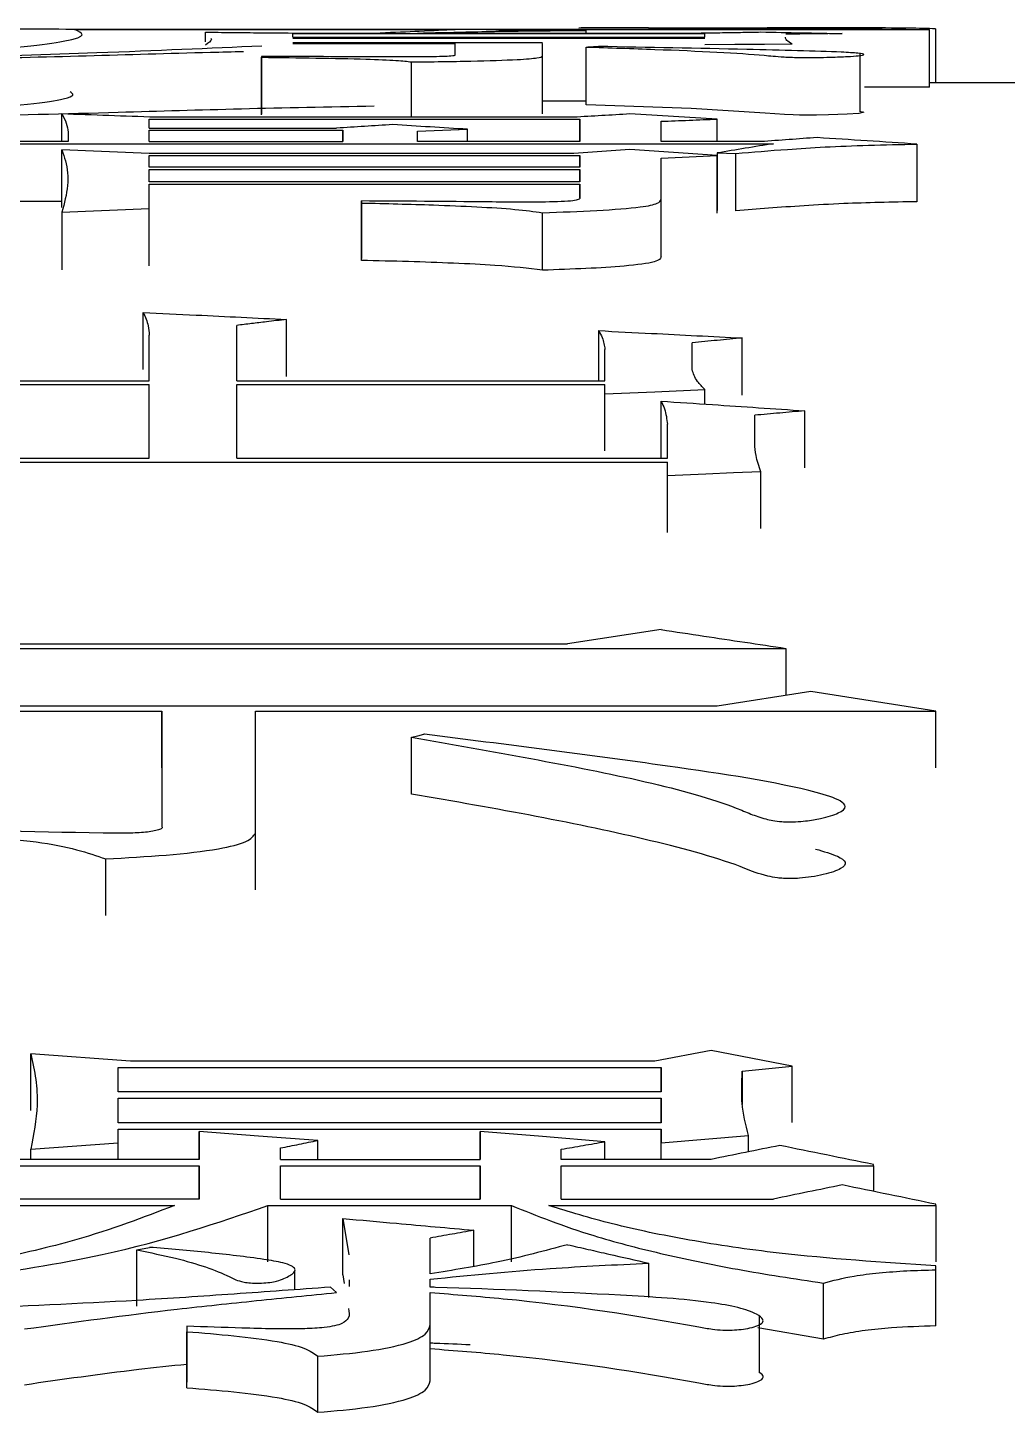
# Model space of a CAD drawing. Header units: millimetres. Extents: x 6533 to 7793, y 6972 to 7863.
# Drawn here: x 6874.634 to 6876.332, y 7324.245 to 7326.643 of the extents above; entities that cross this region are included whole.
import ezdxf

# ---------------------------------------------------------------- set-up
doc = ezdxf.new("R2010")
doc.units = ezdxf.units.MM

msp = doc.modelspace()

# ---------------------------------------------------------------- linework, layer by layer
at = {"color": 7, "linetype": 'Continuous', "lineweight": 25}
for p, q in [((6874.7149, 7326.6402), (6875.3747, 7326.6402)), ((6874.7365, 7326.6409), (6875.8399, 7326.6409)), ((6874.9421, 7326.619), (6874.9421, 7326.6357)), ((6875.4288, 7326.6402), (6876.1969, 7326.6402)), ((6875.602, 7326.6342), (6875.602, 7326.6387)), ((6875.7101, 7326.6434), (6875.9156, 7326.6434)), ((6876.2077, 7326.6416), (6876.2077, 7326.5479)), ((6875.0935, 7326.6342), (6875.245, 7326.6342)), ((6875.0935, 7326.6332), (6875.8075, 7326.6332)), ((6875.0935, 7326.6268), (6875.0935, 7326.6332)), ((6875.0935, 7326.6268), (6875.8075, 7326.6268)), ((6875.0935, 7326.6256), (6875.8075, 7326.6256)), ((6875.0935, 7326.6176), (6875.5262, 7326.6176)), ((6875.0935, 7326.6162), (6875.3748, 7326.6162)), ((6875.3099, 7326.6342), (6875.7966, 7326.6342)), ((6875.3748, 7326.5956), (6875.3748, 7326.6162)), ((6875.5262, 7326.5941), (6875.5262, 7326.6162)), ((6875.8075, 7326.6268), (6875.8075, 7326.6332)), ((6875.0395, 7326.5937), (6875.0394, 7326.4938)), ((6875.0395, 7326.5937), (6875.0395, 7326.5922)), ((6875.0395, 7326.4923), (6875.0395, 7326.5922)), ((6875.5262, 7326.4942), (6875.5262, 7326.5941)), ((6876.0766, 7326.4985), (6876.0766, 7326.5994)), ((6875.2991, 7326.4883), (6875.2991, 7326.5841)), ((6876.1969, 7326.5402), (6876.0843, 7326.5402)), ((6883.7267, 7326.5477), (6876.1969, 7326.5479)), ((6875.602, 7326.5163), (6875.5262, 7326.5163)), ((6875.0395, 7326.4923), (6875.0394, 7326.4938)), ((6874.8448, 7326.4852), (6875.5912, 7326.4852)), ((6874.8448, 7326.4695), (6874.8448, 7326.4852)), ((6874.8448, 7326.4695), (6875.1693, 7326.4695)), ((6875.5803, 7326.4883), (6874.8556, 7326.4883)), ((6875.3965, 7326.4461), (6875.3965, 7326.4675)), ((6875.5912, 7326.4852), (6875.5912, 7326.4461)), ((6875.5912, 7326.4461), (6875.5912, 7326.4852)), ((6875.7318, 7326.4461), (6875.7318, 7326.4813)), ((6875.8291, 7326.4461), (6875.8291, 7326.4852)), ((6874.7042, 7326.4461), (6874.5311, 7326.4461)), ((6874.8448, 7326.4662), (6875.1801, 7326.4662)), ((6874.8448, 7326.4461), (6874.8448, 7326.4662)), ((6874.8448, 7326.4461), (6875.1801, 7326.4461)), ((6875.1801, 7326.4461), (6875.1801, 7326.4662)), ((6875.1801, 7326.4662), (6875.1801, 7326.4461)), ((6875.3099, 7326.4461), (6875.3099, 7326.4641)), ((6875.5912, 7326.4461), (6875.3099, 7326.4461)), ((6875.9049, 7326.4461), (6875.7318, 7326.4461)), ((6874.5311, 7326.4425), (6875.9265, 7326.4425)), ((6874.8448, 7326.4257), (6874.6933, 7326.4317)), ((6875.5804, 7326.4257), (6874.8448, 7326.4257)), ((6874.8448, 7326.422), (6875.5912, 7326.422)), ((6874.8448, 7326.4021), (6874.8448, 7326.422)), ((6875.6777, 7326.4324), (6875.5804, 7326.4257)), ((6875.5912, 7326.422), (6875.5912, 7326.4021)), ((6875.5912, 7326.4021), (6875.5912, 7326.422)), ((6875.8292, 7326.422), (6875.6777, 7326.4324)), ((6875.7318, 7326.4175), (6875.8292, 7326.422)), ((6876.1754, 7326.3421), (6876.1754, 7326.4418)), ((6875.5912, 7326.4021), (6874.8448, 7326.4021)), ((6874.8448, 7326.3981), (6875.5912, 7326.3981)), ((6874.8448, 7326.3764), (6874.8448, 7326.3981)), ((6875.5912, 7326.3981), (6875.5912, 7326.3764)), ((6875.5912, 7326.3764), (6875.5912, 7326.3981)), ((6875.7318, 7326.3459), (6875.7318, 7326.4175)), ((6875.5912, 7326.3764), (6874.8448, 7326.3764)), ((6874.8448, 7326.3722), (6875.5912, 7326.3722)), ((6874.8448, 7326.3301), (6874.8448, 7326.3722)), ((6875.5912, 7326.3485), (6875.5912, 7326.3722)), ((6875.5912, 7326.3722), (6875.5912, 7326.3485)), ((6874.5311, 7326.3428), (6874.6933, 7326.3428)), ((6874.6934, 7326.3239), (6874.8448, 7326.3301)), ((6875.2126, 7326.3398), (6875.2126, 7326.3433)), ((6875.2126, 7326.3433), (6875.2126, 7326.2439)), ((6875.2126, 7326.2404), (6875.2126, 7326.3398)), ((6875.7318, 7326.2465), (6875.7318, 7326.3459)), ((6875.5263, 7326.2236), (6875.5263, 7326.323)), ((6874.8448, 7326.0317), (6874.8448, 7326.1106)), ((6874.8448, 7326.0317), (6874.8448, 7326.1106)), ((6874.9963, 7326.0317), (6874.9963, 7326.1278)), ((6875.6345, 7326.0317), (6875.6345, 7326.0861)), ((6875.6345, 7326.0317), (6875.6345, 7326.0861)), ((6875.7859, 7326.0513), (6875.7859, 7326.0978)), ((6874.2066, 7326.0317), (6874.8448, 7326.0317)), ((6874.2174, 7326.0255), (6874.8448, 7326.0255)), ((6874.8448, 7325.8977), (6874.8448, 7326.0255)), ((6874.9963, 7326.0317), (6875.6345, 7326.0317)), ((6874.9963, 7326.0255), (6875.6345, 7326.0255)), ((6874.9963, 7325.8977), (6874.9963, 7326.0255)), ((6875.6345, 7326.0092), (6875.6345, 7326.0255)), ((6875.8076, 7325.9915), (6875.8076, 7326.0167)), ((6875.6345, 7325.9106), (6875.6345, 7326.0092)), ((6875.8941, 7325.9234), (6875.8941, 7325.9721)), ((6875.7427, 7325.8977), (6875.7427, 7325.9565)), ((6875.7427, 7325.8977), (6875.7427, 7325.9565)), ((6874.1201, 7325.8977), (6874.8448, 7325.8977)), ((6874.9963, 7325.8977), (6875.7427, 7325.8977)), ((6874.1201, 7325.8909), (6875.7427, 7325.8908)), ((6875.7427, 7325.8673), (6875.7427, 7325.8908)), ((6875.7427, 7325.7689), (6875.7427, 7325.8673)), ((6875.7319, 7325.6008), (6875.5696, 7325.5765)), ((6874.0011, 7325.5765), (6875.5696, 7325.5765)), ((6874.304, 7325.5683), (6875.9482, 7325.5683)), ((6875.9915, 7325.4935), (6875.8293, 7325.468)), ((6876.2079, 7325.4594), (6875.9915, 7325.4935)), ((6875.8293, 7325.468), (6873.6874, 7325.468)), ((6873.9903, 7325.4595), (6874.8665, 7325.4595)), ((6874.8665, 7325.4595), (6874.8665, 7325.2597)), ((6875.0288, 7325.4595), (6876.2079, 7325.4594)), ((6875.0288, 7325.2486), (6875.0288, 7325.4595)), ((6875.2993, 7325.3161), (6875.2993, 7325.4145)), ((6875.0288, 7325.1504), (6875.0288, 7325.2486)), ((6874.7692, 7325.1057), (6874.7692, 7325.2036)), ((6874.8125, 7324.8532), (6874.6394, 7324.8658)), ((6875.8185, 7324.872), (6875.7211, 7324.8532)), ((6875.9591, 7324.8447), (6875.8185, 7324.872)), ((6874.7908, 7324.8426), (6875.7319, 7324.8426)), ((6874.7908, 7324.8002), (6874.7908, 7324.8426)), ((6875.7211, 7324.8532), (6874.8125, 7324.8532)), ((6875.7319, 7324.8426), (6875.7319, 7324.8002)), ((6875.7319, 7324.8002), (6875.7319, 7324.8426)), ((6875.8726, 7324.8363), (6875.9591, 7324.8447)), ((6875.8726, 7324.8363), (6875.8726, 7324.7782)), ((6875.7319, 7324.8002), (6874.7908, 7324.8002)), ((6874.7908, 7324.7895), (6875.7319, 7324.7895)), ((6874.7908, 7324.7465), (6874.7908, 7324.7895)), ((6875.7319, 7324.7895), (6875.732, 7324.7465)), ((6875.7319, 7324.7465), (6875.7319, 7324.7895)), ((6875.732, 7324.7465), (6874.7908, 7324.7465)), ((6874.7908, 7324.7357), (6875.732, 7324.7357)), ((6874.7908, 7324.7117), (6874.7908, 7324.7357)), ((6874.9315, 7324.7313), (6874.9315, 7324.6832)), ((6875.4182, 7324.7313), (6875.4183, 7324.6832)), ((6875.732, 7324.7357), (6875.732, 7324.7117)), ((6875.732, 7324.7117), (6875.8834, 7324.7248)), ((6875.8834, 7324.6964), (6875.8834, 7324.7248)), ((6874.6394, 7324.7008), (6874.7908, 7324.7117)), ((6874.6394, 7324.6832), (6874.6394, 7324.7008)), ((6874.7908, 7324.6832), (6874.7908, 7324.7117)), ((6875.0721, 7324.6832), (6875.0721, 7324.703)), ((6875.137, 7324.6832), (6875.137, 7324.7161)), ((6875.5589, 7324.6832), (6875.5589, 7324.7008)), ((6875.6346, 7324.6832), (6875.6346, 7324.7139)), ((6875.732, 7324.6832), (6875.732, 7324.7117)), ((6874.9315, 7324.6832), (6874.4447, 7324.6833)), ((6874.607, 7324.6722), (6874.9315, 7324.6722)), ((6874.9315, 7324.6722), (6874.9315, 7324.6145)), ((6874.9315, 7324.6145), (6874.9315, 7324.6722)), ((6875.0721, 7324.6832), (6875.4183, 7324.6832)), ((6875.0721, 7324.6722), (6875.4183, 7324.6722)), ((6875.0721, 7324.6145), (6875.0721, 7324.6722)), ((6875.4183, 7324.6722), (6875.4183, 7324.6145)), ((6875.4183, 7324.6145), (6875.4183, 7324.6722)), ((6875.8185, 7324.6832), (6875.5589, 7324.6832)), ((6875.5589, 7324.6722), (6876.0997, 7324.6722)), ((6875.5589, 7324.6145), (6875.5589, 7324.6722)), ((6876.0997, 7324.6722), (6876.0997, 7324.6744)), ((6876.0997, 7324.6722), (6876.0997, 7324.6279)), ((6874.9315, 7324.6145), (6874.2824, 7324.6145)), ((6874.4447, 7324.6033), (6874.8882, 7324.6033)), ((6875.0505, 7324.6033), (6875.4724, 7324.6033)), ((6875.0505, 7324.506), (6875.0505, 7324.6033)), ((6875.0721, 7324.6145), (6875.4183, 7324.6145)), ((6875.5373, 7324.6033), (6876.2079, 7324.6033)), ((6875.5589, 7324.6145), (6875.9267, 7324.6145)), ((6876.2079, 7324.6033), (6876.2079, 7324.6055)), ((6876.2079, 7324.6033), (6876.2079, 7324.5059)), ((6875.1803, 7324.5808), (6875.1905, 7324.5178)), ((6874.8234, 7324.5264), (6874.845, 7324.5309)), ((6875.3317, 7324.4851), (6875.3317, 7324.5469)), ((6875.7104, 7324.4439), (6875.7104, 7324.5034)), ((6875.0973, 7324.4576), (6875.0973, 7324.4905)), ((6875.1803, 7324.4835), (6875.1827, 7324.4684)), ((6876.2079, 7324.4919), (6876.2079, 7324.4988)), ((6876.2079, 7324.3947), (6876.2079, 7324.4919)), ((6875.1695, 7324.4526), (6875.1586, 7324.4619)), ((6875.191, 7324.4748), (6875.1911, 7324.4633)), ((6875.3317, 7324.4619), (6875.3317, 7324.4758)), ((6875.3317, 7324.3966), (6875.3317, 7324.4526)), ((6875.9024, 7324.3148), (6875.9024, 7324.4124)), ((6874.9099, 7324.3942), (6874.9099, 7324.3848)), ((6874.9099, 7324.3942), (6874.9099, 7324.2971)), ((6874.9099, 7324.2877), (6874.9099, 7324.3848)), ((6875.3317, 7324.2995), (6875.3317, 7324.3966)), ((6876.0132, 7324.3717), (6875.8996, 7324.3913))]:
    msp.add_line(p, q, dxfattribs=at)
at = {"color": 7, "linetype": 'Continuous', "lineweight": 25, "flags": 128}
for points in [[(6876.1969, 7326.5402), (6876.1969, 7326.5962), (6876.1969, 7326.6402)], [(6875.9589, 7326.6151), (6875.9113, 7326.6146), (6875.8594, 7326.6141), (6875.8075, 7326.6136)], [(6876.0454, 7326.6332), (6876.0211, 7326.633), (6875.9968, 7326.6327), (6875.9724, 7326.6325), (6875.9481, 7326.6322)], [(6875.602, 7326.5101), (6875.602, 7326.5465), (6875.602, 7326.5783), (6875.602, 7326.61)], [(6874.6933, 7326.4461), (6874.6933, 7326.4501), (6874.6933, 7326.494)], [(6876.0755, 7326.4989), (6876.0833, 7326.4971), (6876.0744, 7326.495), (6876.0543, 7326.4935), (6876.0218, 7326.4924), (6876.0014, 7326.492), (6875.9846, 7326.4919), (6875.9718, 7326.492), (6875.9605, 7326.4923), (6875.9456, 7326.4929), (6875.9125, 7326.4955), (6875.7842, 7326.5034), (6875.602, 7326.5101), (6875.602, 7326.5101)], [(6875.3099, 7326.4641), (6875.3532, 7326.4658), (6875.3965, 7326.4675)], [(6874.6933, 7326.3319), (6874.6933, 7326.3878), (6874.6933, 7326.4317)], [(6875.8292, 7326.4265), (6875.8454, 7326.4261), (6875.8616, 7326.4257)], [(6875.8292, 7326.4265), (6875.8292, 7326.3706), (6875.8292, 7326.3268)], [(6875.8292, 7326.3223), (6875.8292, 7326.3781), (6875.8292, 7326.422)], [(6875.8616, 7326.326), (6875.8616, 7326.3598), (6875.8616, 7326.3928), (6875.8616, 7326.4257)], [(6874.6934, 7326.3239), (6874.6934, 7326.2681), (6874.6934, 7326.2243)], [(6874.8448, 7326.2308), (6874.8448, 7326.2863), (6874.8448, 7326.3301)], [(6874.834, 7326.0514), (6874.834, 7326.1066), (6874.834, 7326.1503)], [(6875.0828, 7326.0391), (6875.0828, 7326.0943), (6875.0828, 7326.138)], [(6875.6237, 7326.0317), (6875.6237, 7326.075), (6875.6237, 7326.1187)], [(6875.8725, 7326.0072), (6875.8725, 7326.0623), (6875.8725, 7326.106)], [(6874.8448, 7325.9268), (6874.8448, 7325.9818), (6874.8448, 7326.0255)], [(6875.6345, 7325.9268), (6875.6345, 7325.9818), (6875.6345, 7326.0255)], [(6875.6345, 7326.0092), (6875.721, 7326.013), (6875.8076, 7326.0167)], [(6875.7319, 7325.8979), (6875.7319, 7325.9529), (6875.7319, 7325.9965)], [(6875.9807, 7325.8813), (6875.9807, 7325.9363), (6875.9807, 7325.9799)], [(6875.7427, 7325.7924), (6875.7427, 7325.8473), (6875.7427, 7325.8908)], [(6875.9049, 7325.8743), (6875.8571, 7325.8722), (6875.8092, 7325.8702), (6875.7427, 7325.8673)], [(6875.9049, 7325.7758), (6875.9049, 7325.8307), (6875.9049, 7325.8743)], [(6875.9482, 7325.5683), (6875.9482, 7325.5131), (6875.9482, 7325.4867)], [(6874.8665, 7325.3614), (6874.8665, 7325.4161), (6874.8665, 7325.4595)], [(6876.2079, 7325.3613), (6876.2079, 7325.4161), (6876.2079, 7325.4594)], [(6875.2992, 7325.4145), (6875.3101, 7325.4171), (6875.3209, 7325.4197)], [(6874.6394, 7324.7681), (6874.6394, 7324.8228), (6874.6394, 7324.8658)], [(6875.9591, 7324.7471), (6875.9591, 7324.8018), (6875.9591, 7324.8447)], [(6875.137, 7324.7161), (6875.0342, 7324.7237), (6874.9315, 7324.7313)], [(6874.9315, 7324.6832), (6874.9315, 7324.6884), (6874.9315, 7324.7313)], [(6875.6346, 7324.7139), (6875.5264, 7324.7226), (6875.4182, 7324.7313)], [(6875.4182, 7324.6832), (6875.4182, 7324.6884), (6875.4182, 7324.7313)], [(6875.732, 7324.6832), (6875.732, 7324.6928), (6875.732, 7324.7357)], [(6875.4724, 7324.506), (6875.4724, 7324.5383), (6875.4724, 7324.5708), (6875.4724, 7324.6033)], [(6875.1803, 7324.4835), (6875.1803, 7324.5322), (6875.1803, 7324.5808)], [(6875.4074, 7324.4983), (6875.4074, 7324.5177), (6875.4074, 7324.5605)], [(6874.8234, 7324.4291), (6874.8234, 7324.4632), (6874.8234, 7324.4948), (6874.8234, 7324.5264)], [(6876.0132, 7324.3717), (6876.0132, 7324.3984), (6876.0132, 7324.4252), (6876.0132, 7324.4689)], [(6875.137, 7324.2452), (6875.137, 7324.2725), (6875.137, 7324.2999), (6875.137, 7324.3422)]]:
    msp.add_lwpolyline(points, dxfattribs=at)
at = {"color": 7, "linetype": 'Continuous', "lineweight": 25}
for points, knots in [([(6874.055, 7326.5845), (6874.2229, 7326.59), (6874.5526, 7326.6009), (6874.7521, 7326.6249), (6874.729, 7326.6344), (6874.7149, 7326.6402)], [0, 0, 0, 0, 0.287943, 0.565415, 1, 1, 1, 1]), ([(6874.5419, 7326.6422), (6874.5743, 7326.642), (6874.6392, 7326.6416), (6874.7041, 7326.6411), (6874.7365, 7326.6409)], [0, 0, 0, 0, 0.4999636, 1, 1, 1, 1]), ([(6874.9421, 7326.6357), (6874.9569, 7326.6355), (6874.9865, 7326.6352), (6875.037, 7326.6347), (6875.0726, 7326.6344), (6875.0935, 7326.6342)], [0, 0, 0, 0, 0.293254, 0.586508, 1, 1, 1, 1]), ([(6875.3747, 7326.6402), (6875.3561, 7326.6391), (6875.3229, 7326.6373), (6875.2689, 7326.6351), (6875.245, 7326.6342)], [0, 0, 0, 0, 0.557901, 1, 1, 1, 1]), ([(6875.3099, 7326.6342), (6875.3376, 7326.6348), (6875.3832, 7326.6359), (6875.449, 7326.6372), (6875.5186, 7326.6382), (6875.5739, 7326.6385), (6875.6019, 7326.6387)], [0, 0, 0, 0, 0.334901, 0.5526, 0.773626, 1, 1, 1, 1]), ([(6875.4288, 7326.6402), (6875.4434, 7326.64), (6875.4724, 7326.6398), (6875.5301, 7326.6393), (6875.5733, 7326.6389), (6875.6019, 7326.6387)], [0, 0, 0, 0, 0.251429, 0.502858, 1, 1, 1, 1]), ([(6875.7101, 7326.6434), (6875.6793, 7326.6434), (6875.6334, 7326.6434), (6875.6003, 7326.6431), (6875.5894, 7326.6429)], [0, 0, 0, 0, 0.671578, 1, 1, 1, 1]), ([(6875.7966, 7326.6342), (6875.809, 7326.6344), (6875.8332, 7326.6348), (6875.8693, 7326.6354), (6875.893, 7326.6358), (6875.9048, 7326.636)], [0, 0, 0, 0, 0.342692, 0.671346, 1, 1, 1, 1]), ([(6875.8399, 7326.6409), (6875.8651, 7326.6412), (6875.903, 7326.6416), (6875.9535, 7326.6422), (6875.9787, 7326.6425), (6875.9913, 7326.6427)], [0, 0, 0, 0, 0.5, 0.75, 1, 1, 1, 1]), ([(6875.9048, 7326.636), (6875.9283, 7326.6355), (6875.9634, 7326.6349), (6876.0103, 7326.6339), (6876.0337, 7326.6334), (6876.0454, 7326.6332)], [0, 0, 0, 0, 0.5, 0.75, 1, 1, 1, 1]), ([(6876.2077, 7326.6416), (6876.1937, 7326.642), (6876.1656, 7326.6427), (6876.0585, 7326.6435), (6875.9705, 7326.6434), (6875.9156, 7326.6434)], [0, 0, 0, 0, 0.268924, 0.544059, 1, 1, 1, 1]), ([(6875.9913, 7326.6427), (6876.0161, 7326.6424), (6876.0627, 7326.6419), (6876.1312, 7326.641), (6876.175, 7326.6404), (6876.1969, 7326.6402)], [0, 0, 0, 0, 0.360725, 0.680362, 1, 1, 1, 1]), ([(6875.0396, 7326.6115), (6874.9485, 7326.6076), (6874.7846, 7326.6004), (6874.5791, 7326.5935), (6874.4878, 7326.5904)], [0, 0, 0, 0, 0.55543, 1, 1, 1, 1]), ([(6874.9515, 7326.6255), (6874.9519, 7326.6248), (6874.9538, 7326.6214), (6874.9473, 7326.6169), (6874.9421, 7326.6134)], [0, 0, 0, 0, 0.205811, 1, 1, 1, 1]), ([(6875.9589, 7326.6151), (6875.9552, 7326.6173), (6875.9481, 7326.6215), (6875.9474, 7326.6251), (6875.9472, 7326.6268)], [0, 0, 0, 0, 0.525616, 1, 1, 1, 1]), ([(6874.5097, 7326.5892), (6874.5863, 7326.5911), (6874.7396, 7326.5948), (6874.8942, 7326.5997), (6874.9888, 7326.6019), (6875.0079, 7326.6023)], [0, 0, 0, 0, 0.44372, 0.887807, 1, 1, 1, 1]), ([(6875.3748, 7326.5956), (6875.3739, 7326.5951), (6875.3725, 7326.5943), (6875.3533, 7326.5934), (6875.3091, 7326.5925), (6875.1983, 7326.5931), (6875.1026, 7326.5935), (6875.0395, 7326.5937)], [0, 0, 0, 0, 0.1008344, 0.1622102, 0.2267261, 0.4896042, 1, 1, 1, 1]), ([(6875.0395, 7326.5922), (6875.1031, 7326.5914), (6875.1909, 7326.5903), (6875.2775, 7326.587), (6875.292, 7326.5851), (6875.2991, 7326.5841)], [0, 0, 0, 0, 0.572425, 0.789886, 1, 1, 1, 1]), ([(6875.2991, 7326.5841), (6875.3344, 7326.5845), (6875.4038, 7326.5853), (6875.4826, 7326.5879), (6875.5217, 7326.5911), (6875.5247, 7326.5931), (6875.5262, 7326.5941)], [0, 0, 0, 0, 0.292672, 0.574648, 0.788772, 1, 1, 1, 1]), ([(6875.602, 7326.61), (6875.6423, 7326.6087), (6875.7641, 7326.6047), (6875.8837, 7326.5989), (6875.9314, 7326.5935), (6875.9557, 7326.5923), (6875.9688, 7326.5919), (6875.9845, 7326.5918), (6876.0043, 7326.5919), (6876.0299, 7326.5924), (6876.0565, 7326.5934), (6876.0782, 7326.595), (6876.0863, 7326.5971), (6876.0775, 7326.5993), (6876.016, 7326.6026), (6875.857, 7326.6065), (6875.7096, 7326.6093), (6875.6236, 7326.6109)], [0, 0, 0, 0, 0.117024, 0.353533, 0.40969, 0.421913, 0.431958, 0.442101, 0.453679, 0.472075, 0.49977, 0.527463, 0.568323, 0.610804, 0.649014, 0.795167, 1, 1, 1, 1]), ([(6875.602, 7326.61), (6875.6038, 7326.6101), (6875.6083, 7326.6103), (6875.6155, 7326.6106), (6875.6209, 7326.6108), (6875.6236, 7326.6109)], [0, 0, 0, 0, 0.249837, 0.624946, 1, 1, 1, 1]), ([(6874.2148, 7326.4908), (6874.3199, 7326.4943), (6874.5825, 7326.5032), (6874.7237, 7326.5213), (6874.7128, 7326.5287), (6874.7075, 7326.5324)], [0, 0, 0, 0, 0.254119, 0.6348823, 1, 1, 1, 1]), ([(6875.2345, 7326.5075), (6875.1563, 7326.506), (6875.0006, 7326.5028), (6874.7771, 7326.4959), (6874.6052, 7326.4916), (6874.5097, 7326.4893)], [0, 0, 0, 0, 0.309683, 0.616377, 1, 1, 1, 1]), ([(6874.6933, 7326.494), (6874.6962, 7326.4887), (6874.7018, 7326.4785), (6874.7044, 7326.4625), (6874.7042, 7326.4516), (6874.7042, 7326.4461)], [0, 0, 0, 0, 0.350357, 0.675146, 1, 1, 1, 1]), ([(6874.8556, 7326.4883), (6874.8285, 7326.4893), (6874.7745, 7326.4912), (6874.7204, 7326.4931), (6874.6933, 7326.494)], [0, 0, 0, 0, 0.500001, 1, 1, 1, 1]), ([(6875.6777, 7326.494), (6875.6615, 7326.493), (6875.629, 7326.4912), (6875.5966, 7326.4893), (6875.5803, 7326.4883)], [0, 0, 0, 0, 0.5000015, 1, 1, 1, 1]), ([(6875.8291, 7326.4852), (6875.8039, 7326.4866), (6875.7534, 7326.4896), (6875.7029, 7326.4925), (6875.6777, 7326.494)], [0, 0, 0, 0, 0.500001, 1, 1, 1, 1]), ([(6875.2666, 7326.4755), (6875.2504, 7326.4745), (6875.218, 7326.4725), (6875.1855, 7326.4705), (6875.1693, 7326.4695)], [0, 0, 0, 0, 0.500001, 1, 1, 1, 1]), ([(6875.3965, 7326.4675), (6875.3748, 7326.4688), (6875.3316, 7326.4715), (6875.2883, 7326.4741), (6875.2666, 7326.4755)], [0, 0, 0, 0, 0.500001, 1, 1, 1, 1]), ([(6875.7318, 7326.4813), (6875.748, 7326.482), (6875.7805, 7326.4832), (6875.8129, 7326.4845), (6875.8291, 7326.4852)], [0, 0, 0, 0, 0.500003, 1, 1, 1, 1]), ([(6876.0022, 7326.4531), (6875.986, 7326.452), (6875.9536, 7326.4496), (6875.9211, 7326.4473), (6875.9049, 7326.4461)], [0, 0, 0, 0, 0.500001, 1, 1, 1, 1]), ([(6876.1753, 7326.4418), (6876.1465, 7326.4437), (6876.0888, 7326.4475), (6876.0311, 7326.4512), (6876.0022, 7326.4531)], [0, 0, 0, 0, 0.500001, 1, 1, 1, 1]), ([(6874.6933, 7326.4317), (6874.6955, 7326.4254), (6874.7024, 7326.4059), (6874.7058, 7326.3708), (6874.6975, 7326.3395), (6874.6934, 7326.3239)], [0, 0, 0, 0, 0.191482, 0.59559, 1, 1, 1, 1]), ([(6875.9265, 7326.4425), (6875.9103, 7326.4399), (6875.8778, 7326.4346), (6875.8454, 7326.4292), (6875.8292, 7326.4265)], [0, 0, 0, 0, 0.4999997, 1, 1, 1, 1]), ([(6875.8616, 7326.4257), (6875.8907, 7326.4281), (6875.9389, 7326.4321), (6876.0147, 7326.437), (6876.0905, 7326.4402), (6876.1469, 7326.4413), (6876.1753, 7326.4418)], [0, 0, 0, 0, 0.3337805, 0.5521509, 0.7741701, 1, 1, 1, 1]), ([(6875.5912, 7326.3485), (6875.5907, 7326.3472), (6875.5899, 7326.3451), (6875.5713, 7326.3426), (6875.5181, 7326.3406), (6875.3951, 7326.3422), (6875.2851, 7326.3429), (6875.2126, 7326.3433)], [0, 0, 0, 0, 0.101292, 0.161492, 0.224995, 0.489361, 1, 1, 1, 1]), ([(6875.2126, 7326.3398), (6875.2547, 7326.3388), (6875.3237, 7326.3372), (6875.4128, 7326.3334), (6875.4816, 7326.3292), (6875.5115, 7326.325), (6875.5263, 7326.323)], [0, 0, 0, 0, 0.347314, 0.569762, 0.788105, 1, 1, 1, 1]), ([(6875.5263, 7326.323), (6875.5583, 7326.3241), (6875.6213, 7326.3265), (6875.6976, 7326.3319), (6875.7289, 7326.3392), (6875.7309, 7326.3437), (6875.7318, 7326.3459)], [0, 0, 0, 0, 0.291832, 0.574338, 0.788145, 1, 1, 1, 1]), ([(6876.1753, 7326.3421), (6876.1315, 7326.3412), (6876.06, 7326.3397), (6875.9789, 7326.3351), (6875.9174, 7326.3308), (6875.8802, 7326.3276), (6875.8616, 7326.326)], [0, 0, 0, 0, 0.3471427, 0.5669778, 0.7843207, 1, 1, 1, 1]), ([(6875.5263, 7326.2234), (6875.5012, 7326.2264), (6875.4593, 7326.2315), (6875.3721, 7326.2356), (6875.2944, 7326.2384), (6875.2399, 7326.2396), (6875.2126, 7326.2402)], [0, 0, 0, 0, 0.328972, 0.550181, 0.774311, 1, 1, 1, 1]), ([(6875.7318, 7326.2463), (6875.7306, 7326.2435), (6875.7281, 7326.2377), (6875.6598, 7326.2282), (6875.5775, 7326.2252), (6875.5263, 7326.2234)], [0, 0, 0, 0, 0.270016, 0.54466, 1, 1, 1, 1]), ([(6874.834, 7326.1503), (6874.8359, 7326.1465), (6874.8397, 7326.1389), (6874.8436, 7326.1257), (6874.8444, 7326.1162), (6874.8448, 7326.1106)], [0, 0, 0, 0, 0.294321, 0.588654, 1, 1, 1, 1]), ([(6874.834, 7326.1503), (6874.8646, 7326.1488), (6874.9214, 7326.146), (6875.0043, 7326.1419), (6875.0566, 7326.1393), (6875.0828, 7326.138)], [0, 0, 0, 0, 0.368853, 0.684427, 1, 1, 1, 1]), ([(6875.0828, 7326.138), (6875.0711, 7326.1367), (6875.0509, 7326.1343), (6875.022, 7326.1309), (6875.0049, 7326.1289), (6874.9963, 7326.1278)], [0, 0, 0, 0, 0.404836, 0.702418, 1, 1, 1, 1]), ([(6875.6237, 7326.1187), (6875.6259, 7326.1147), (6875.6301, 7326.1073), (6875.633, 7326.0964), (6875.634, 7326.0895), (6875.6345, 7326.0861)], [0, 0, 0, 0, 0.373871, 0.686891, 1, 1, 1, 1]), ([(6875.6237, 7326.1187), (6875.6543, 7326.1171), (6875.711, 7326.1143), (6875.794, 7326.11), (6875.8463, 7326.1073), (6875.8725, 7326.106)], [0, 0, 0, 0, 0.3688531, 0.6844265, 1, 1, 1, 1]), ([(6875.8725, 7326.106), (6875.8653, 7326.1053), (6875.8508, 7326.104), (6875.8292, 7326.1019), (6875.8076, 7326.0999), (6875.7931, 7326.0985), (6875.7859, 7326.0978)], [0, 0, 0, 0, 0.25, 0.5, 0.75, 1, 1, 1, 1]), ([(6875.8076, 7326.0167), (6875.8031, 7326.0214), (6875.7954, 7326.0296), (6875.7884, 7326.0411), (6875.7867, 7326.0479), (6875.7859, 7326.0513)], [0, 0, 0, 0, 0.405142, 0.70235, 1, 1, 1, 1]), ([(6875.7319, 7325.9965), (6875.734, 7325.9921), (6875.7381, 7325.9833), (6875.7412, 7325.97), (6875.7422, 7325.961), (6875.7427, 7325.9565)], [0, 0, 0, 0, 0.33488, 0.667383, 1, 1, 1, 1]), ([(6875.7319, 7325.9965), (6875.7615, 7325.9946), (6875.8178, 7325.9908), (6875.9008, 7325.9853), (6875.954, 7325.9817), (6875.9807, 7325.9799)], [0, 0, 0, 0, 0.357822, 0.678911, 1, 1, 1, 1]), ([(6875.9807, 7325.9799), (6875.9734, 7325.9792), (6875.959, 7325.978), (6875.9374, 7325.976), (6875.9158, 7325.9741), (6875.9013, 7325.9728), (6875.8941, 7325.9721)], [0, 0, 0, 0, 0.2500001, 0.5000001, 0.7500002, 1, 1, 1, 1]), ([(6875.9049, 7325.8743), (6875.9031, 7325.879), (6875.8995, 7325.8884), (6875.8954, 7325.9048), (6875.8946, 7325.9164), (6875.8941, 7325.9234)], [0, 0, 0, 0, 0.284309, 0.568629, 1, 1, 1, 1]), ([(6875.7319, 7325.6008), (6875.7566, 7325.5971), (6875.805, 7325.5899), (6875.8771, 7325.579), (6875.9245, 7325.5719), (6875.9482, 7325.5683)], [0, 0, 0, 0, 0.342688, 0.671344, 1, 1, 1, 1]), ([(6875.2993, 7325.4145), (6875.3683, 7325.4023), (6875.5762, 7325.3656), (6875.793, 7325.3219), (6875.8856, 7325.2819), (6875.9061, 7325.2745), (6875.9252, 7325.2702), (6875.9386, 7325.2683), (6875.9527, 7325.2677), (6875.9673, 7325.268), (6875.9872, 7325.2697), (6876.015, 7325.2746), (6876.0422, 7325.2831), (6876.055, 7325.2939), (6876.0418, 7325.3065), (6875.9565, 7325.3335), (6875.7011, 7325.3715), (6875.4634, 7325.4018), (6875.3212, 7325.4197), (6875.3209, 7325.4197)], [0, 0, 0, 0, 0.129751, 0.390616, 0.417721, 0.44078, 0.449022, 0.457342, 0.462693, 0.468031, 0.47654, 0.491679, 0.518135, 0.5454, 0.568563, 0.608437, 0.767667, 0.999422, 1, 1, 1, 1]), ([(6875.9997, 7325.2207), (6876.0137, 7325.2167), (6876.0381, 7325.2096), (6876.0547, 7325.1978), (6876.0459, 7325.1865), (6876.0211, 7325.178), (6875.9943, 7325.1726), (6875.975, 7325.1703), (6875.958, 7325.1694), (6875.9444, 7325.1697), (6875.9299, 7325.1712), (6875.9027, 7325.1766), (6875.8484, 7325.2005), (6875.719, 7325.236), (6875.5179, 7325.278), (6875.3723, 7325.3034), (6875.2993, 7325.3161)], [0, 0, 0, 0, 0.0565868, 0.0986254, 0.1410537, 0.1870236, 0.2088356, 0.2264487, 0.2365969, 0.2468427, 0.2554996, 0.2721808, 0.3319558, 0.5553103, 0.7768157, 1, 1, 1, 1]), ([(6874.4014, 7325.2505), (6874.4529, 7325.2477), (6874.5374, 7325.2432), (6874.652, 7325.2346), (6874.7217, 7325.2201), (6874.7534, 7325.2091), (6874.7692, 7325.2036)], [0, 0, 0, 0, 0.34927, 0.57275, 0.788452, 1, 1, 1, 1]), ([(6874.8663, 7325.2597), (6874.8669, 7325.259), (6874.868, 7325.2577), (6874.8655, 7325.2554), (6874.859, 7325.2531), (6874.8446, 7325.2503), (6874.82, 7325.2482), (6874.6715, 7325.2488), (6874.5366, 7325.2535), (6874.4122, 7325.2579)], [0, 0, 0, 0, 0.021772, 0.042916, 0.073493, 0.104882, 0.166661, 0.230772, 1, 1, 1, 1]), ([(6874.7692, 7325.2036), (6874.8405, 7325.2077), (6874.9387, 7325.2134), (6875.0184, 7325.2334), (6875.0254, 7325.2436), (6875.0288, 7325.2486)], [0, 0, 0, 0, 0.574617, 0.790317, 1, 1, 1, 1]), ([(6874.6394, 7324.8658), (6874.6426, 7324.8511), (6874.6491, 7324.8219), (6874.6523, 7324.7671), (6874.6444, 7324.7264), (6874.6394, 7324.7008)], [0, 0, 0, 0, 0.270957, 0.541955, 1, 1, 1, 1]), ([(6875.8834, 7324.7248), (6875.8786, 7324.7435), (6875.8714, 7324.7717), (6875.8715, 7324.8087), (6875.8722, 7324.8271), (6875.8726, 7324.8363)], [0, 0, 0, 0, 0.499448, 0.749701, 1, 1, 1, 1]), ([(6875.0721, 7324.703), (6875.0829, 7324.7052), (6875.1045, 7324.7095), (6875.1262, 7324.7139), (6875.137, 7324.7161)], [0, 0, 0, 0, 0.500003, 1, 1, 1, 1]), ([(6875.5589, 7324.7008), (6875.5715, 7324.703), (6875.5967, 7324.7074), (6875.622, 7324.7117), (6875.6346, 7324.7139)], [0, 0, 0, 0, 0.500003, 1, 1, 1, 1]), ([(6875.9375, 7324.7073), (6875.9176, 7324.7033), (6875.878, 7324.6953), (6875.8383, 7324.6873), (6875.8185, 7324.6832)], [0, 0, 0, 0, 0.500001, 1, 1, 1, 1]), ([(6876.0997, 7324.6744), (6876.0727, 7324.6799), (6876.0186, 7324.6909), (6875.9645, 7324.7019), (6875.9375, 7324.7073)], [0, 0, 0, 0, 0.500002, 1, 1, 1, 1]), ([(6876.0457, 7324.639), (6876.0258, 7324.6349), (6875.9862, 7324.6268), (6875.9465, 7324.6186), (6875.9267, 7324.6145)], [0, 0, 0, 0, 0.500001, 1, 1, 1, 1]), ([(6876.2079, 7324.6055), (6876.1809, 7324.6111), (6876.1268, 7324.6223), (6876.0727, 7324.6334), (6876.0457, 7324.639)], [0, 0, 0, 0, 0.500002, 1, 1, 1, 1]), ([(6874.8882, 7324.6033), (6874.8346, 7324.5827), (6874.7458, 7324.5484), (6874.5742, 7324.5081), (6874.4105, 7324.4776), (6874.2893, 7324.461), (6874.2284, 7324.4527)], [0, 0, 0, 0, 0.3330019, 0.552476, 0.7749708, 1, 1, 1, 1]), ([(6874.2392, 7324.4434), (6874.4276, 7324.465), (6874.7591, 7324.5029), (6874.9626, 7324.5731), (6875.0505, 7324.6033)], [0, 0, 0, 0, 0.568507, 1, 1, 1, 1]), ([(6875.4724, 7324.6033), (6875.5169, 7324.5855), (6875.5907, 7324.5559), (6875.7293, 7324.5198), (6875.8624, 7324.4919), (6875.9628, 7324.4766), (6876.0132, 7324.4689)], [0, 0, 0, 0, 0.333809, 0.553089, 0.775219, 1, 1, 1, 1]), ([(6876.2079, 7324.4989), (6876.115, 7324.505), (6875.963, 7324.515), (6875.7789, 7324.5425), (6875.644, 7324.5705), (6875.5727, 7324.5924), (6875.5373, 7324.6033)], [0, 0, 0, 0, 0.3474556, 0.5685851, 0.7859793, 1, 1, 1, 1]), ([(6875.1803, 7324.5808), (6875.2113, 7324.578), (6875.2648, 7324.5733), (6875.3405, 7324.5665), (6875.3851, 7324.5625), (6875.4074, 7324.5605)], [0, 0, 0, 0, 0.410416, 0.705208, 1, 1, 1, 1]), ([(6875.4074, 7324.5605), (6875.4011, 7324.5593), (6875.3885, 7324.5571), (6875.3696, 7324.5537), (6875.3507, 7324.5503), (6875.338, 7324.548), (6875.3317, 7324.5469)], [0, 0, 0, 0, 0.25, 0.5, 0.75, 1, 1, 1, 1]), ([(6874.8234, 7324.5264), (6874.8462, 7324.5217), (6874.89, 7324.5129), (6874.9436, 7324.4971), (6874.9787, 7324.4833), (6874.9963, 7324.4731), (6875.0141, 7324.4697), (6875.0266, 7324.4688), (6875.0402, 7324.4689), (6875.0541, 7324.4699), (6875.0683, 7324.4726), (6875.0825, 7324.4786), (6875.0952, 7324.4855), (6875.099, 7324.4933), (6875.0914, 7324.4991), (6875.0742, 7324.5052), (6875.0249, 7324.5131), (6874.9476, 7324.5222), (6874.8794, 7324.528), (6874.845, 7324.5309)], [0, 0, 0, 0, 0.117405, 0.224509, 0.331508, 0.385093, 0.401497, 0.417938, 0.434588, 0.453949, 0.473457, 0.503443, 0.565755, 0.597796, 0.629831, 0.663694, 0.717988, 0.857978, 1, 1, 1, 1]), ([(6875.5697, 7324.5355), (6875.5306, 7324.5249), (6875.4601, 7324.5058), (6875.3713, 7324.4914), (6875.3317, 7324.4851)], [0, 0, 0, 0, 0.555111, 1, 1, 1, 1]), ([(6875.5697, 7324.5355), (6875.5816, 7324.5328), (6875.6055, 7324.5273), (6875.6524, 7324.5167), (6875.6873, 7324.5087), (6875.7103, 7324.5034)], [0, 0, 0, 0, 0.254578, 0.509156, 1, 1, 1, 1]), ([(6875.3317, 7324.4758), (6875.4002, 7324.4826), (6875.5227, 7324.4946), (6875.6529, 7324.5007), (6875.7103, 7324.5034)], [0, 0, 0, 0, 0.55855, 1, 1, 1, 1]), ([(6876.0132, 7324.4689), (6876.0298, 7324.4733), (6876.0573, 7324.4807), (6876.1097, 7324.487), (6876.1576, 7324.4907), (6876.1911, 7324.4915), (6876.2079, 7324.4919)], [0, 0, 0, 0, 0.330678, 0.550991, 0.77457, 1, 1, 1, 1]), ([(6875.1586, 7324.4619), (6875.103, 7324.4579), (6874.9918, 7324.4499), (6874.7809, 7324.4356), (6874.622, 7324.4289), (6874.5204, 7324.4247)], [0, 0, 0, 0, 0.26507, 0.530167, 1, 1, 1, 1]), ([(6875.3317, 7324.4526), (6875.3743, 7324.4493), (6875.5424, 7324.4362), (6875.7002, 7324.4112), (6875.8175, 7324.3893), (6875.8377, 7324.3874), (6875.8552, 7324.3874), (6875.8714, 7324.3887), (6875.887, 7324.3912), (6875.9007, 7324.3953), (6875.9087, 7324.4005), (6875.9088, 7324.4074), (6875.8967, 7324.4166), (6875.8673, 7324.427), (6875.79, 7324.4405), (6875.6089, 7324.4514), (6875.4454, 7324.4582), (6875.3348, 7324.4618), (6875.3317, 7324.4619)], [0, 0, 0, 0, 0.099164, 0.391821, 0.413045, 0.427199, 0.439103, 0.450967, 0.464472, 0.480604, 0.498237, 0.514698, 0.543398, 0.586335, 0.629266, 0.752494, 0.993105, 1, 1, 1, 1]), ([(6874.6286, 7324.3895), (6874.7157, 7324.4015), (6874.8465, 7324.4194), (6875.0306, 7324.4386), (6875.1232, 7324.448), (6875.1695, 7324.4526)], [0, 0, 0, 0, 0.499014, 0.749447, 1, 1, 1, 1]), ([(6875.19, 7324.4247), (6875.1913, 7324.4192), (6875.1933, 7324.4106), (6875.183, 7324.4002), (6875.167, 7324.3947), (6875.1445, 7324.3913), (6875.0899, 7324.3884), (6875.0093, 7324.391), (6874.9416, 7324.3932), (6874.9099, 7324.3942)], [0, 0, 0, 0, 0.177329, 0.276703, 0.331566, 0.386628, 0.475707, 0.754156, 1, 1, 1, 1]), ([(6874.9099, 7324.3848), (6874.9649, 7324.3804), (6875.041, 7324.3742), (6875.1168, 7324.3571), (6875.1303, 7324.3471), (6875.137, 7324.3422)], [0, 0, 0, 0, 0.572071, 0.789697, 1, 1, 1, 1]), ([(6875.137, 7324.3422), (6875.1666, 7324.3447), (6875.2247, 7324.3498), (6875.2915, 7324.3633), (6875.3272, 7324.38), (6875.3302, 7324.3911), (6875.3317, 7324.3966)], [0, 0, 0, 0, 0.291567, 0.574035, 0.788626, 1, 1, 1, 1]), ([(6876.2079, 7324.3947), (6876.182, 7324.394), (6876.1395, 7324.3926), (6876.0849, 7324.3871), (6876.0442, 7324.3805), (6876.0235, 7324.3746), (6876.0132, 7324.3717)], [0, 0, 0, 0, 0.3471514, 0.569168, 0.7868569, 1, 1, 1, 1]), ([(6875.401, 7324.3619), (6875.381, 7324.3628), (6875.358, 7324.3639), (6875.3348, 7324.3647), (6875.3317, 7324.3648)], [0, 0, 0, 0, 0.8681607, 1, 1, 1, 1]), ([(6875.3317, 7324.3555), (6875.3743, 7324.3522), (6875.5425, 7324.3391), (6875.7001, 7324.3141), (6875.8176, 7324.2923), (6875.8377, 7324.2904), (6875.8552, 7324.2903), (6875.8714, 7324.2916), (6875.8871, 7324.2942), (6875.9008, 7324.2982), (6875.9086, 7324.3035), (6875.9092, 7324.3092), (6875.9039, 7324.3128), (6875.901, 7324.3147)], [0, 0, 0, 0, 0.1860466, 0.73522, 0.7746609, 0.8013078, 0.8236783, 0.8459727, 0.8713583, 0.9016572, 0.9347071, 0.9655218, 1, 1, 1, 1]), ([(6874.9099, 7324.3282), (6874.8819, 7324.3252), (6874.7848, 7324.3149), (6874.6936, 7324.3018), (6874.6286, 7324.2924)], [0, 0, 0, 0, 0.288042, 1, 1, 1, 1]), ([(6874.9099, 7324.2877), (6874.9649, 7324.2833), (6875.0409, 7324.2772), (6875.1167, 7324.2601), (6875.1303, 7324.2501), (6875.137, 7324.2452)], [0, 0, 0, 0, 0.572232, 0.789823, 1, 1, 1, 1]), ([(6875.137, 7324.2452), (6875.1666, 7324.2477), (6875.2247, 7324.2527), (6875.2915, 7324.2662), (6875.3272, 7324.283), (6875.3302, 7324.294), (6875.3317, 7324.2995)], [0, 0, 0, 0, 0.291715, 0.574226, 0.788746, 1, 1, 1, 1])]:
    msp.add_open_spline(points, degree=3, knots=knots, dxfattribs=at)

doc.saveas('drawing.dxf')
